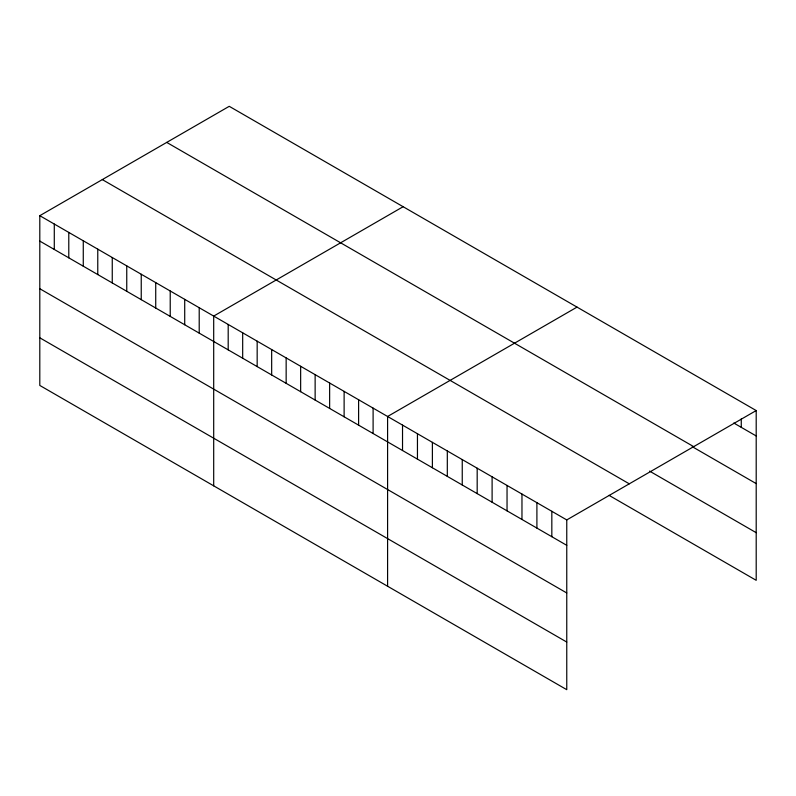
<?xml version="1.0" encoding="UTF-8"?>
<svg xmlns="http://www.w3.org/2000/svg" width="796" height="796" viewBox="0 0 796 796"><rect width="100%" height="100%" fill="white"/><g stroke="black" fill="none" stroke-linecap="round" stroke-linejoin="round"><path stroke-width="1.19" d="M39.8 215.686L566.762 519.927L566.762 689.684L39.8 385.443L39.8 215.686L229.238 106.316L756.2 410.557L756.2 580.314L609.03 495.341M403.134 206.711L213.696 316.082L213.696 485.849M577.03 307.107L387.592 416.487L387.592 586.244M566.762 519.927L756.2 410.557M733.803 423.034L756.2 435.959M166.722 142.404L693.684 446.646M692.212 446.655L756.2 483.6M649.556 471.103L756.2 532.683M102.316 179.597L629.278 483.829M39.8 241.098L566.762 545.33M39.8 288.729L566.762 592.97M39.8 337.812L566.762 642.054M741.265 418.875L741.265 427.343M551.827 511.301L551.827 536.713M536.902 502.684L536.902 528.096M521.967 494.067L521.967 519.47M507.042 485.441L507.042 510.853M492.107 476.824L492.107 502.236M477.182 468.207L477.182 493.61M462.247 459.581L462.247 484.993M447.312 450.964L447.312 476.376M432.387 442.347L432.387 467.75M417.452 433.72L417.452 459.133M402.527 425.104L402.527 450.516M373.105 408.119L373.105 433.531M358.608 399.751L358.608 425.163M344.121 391.383L344.121 416.796M329.634 383.015L329.634 408.428M315.136 374.647L315.136 400.06M300.649 366.279L300.649 391.692M286.152 357.921L286.152 383.324M271.665 349.553L271.665 374.956M257.168 341.185L257.168 366.598M242.68 332.818L242.68 358.23M228.193 324.45L228.193 349.862M199.209 307.714L199.209 333.126M184.712 299.356L184.712 324.758M170.225 290.988L170.225 316.39M155.727 282.62L155.727 308.032M141.24 274.252L141.24 299.664M126.753 265.884L126.753 291.296M112.256 257.516L112.256 282.928M97.769 249.148L97.769 274.56M83.272 240.79L83.272 266.192M68.784 232.422L68.784 257.824M54.287 224.054L54.287 249.466"/></g></svg>
